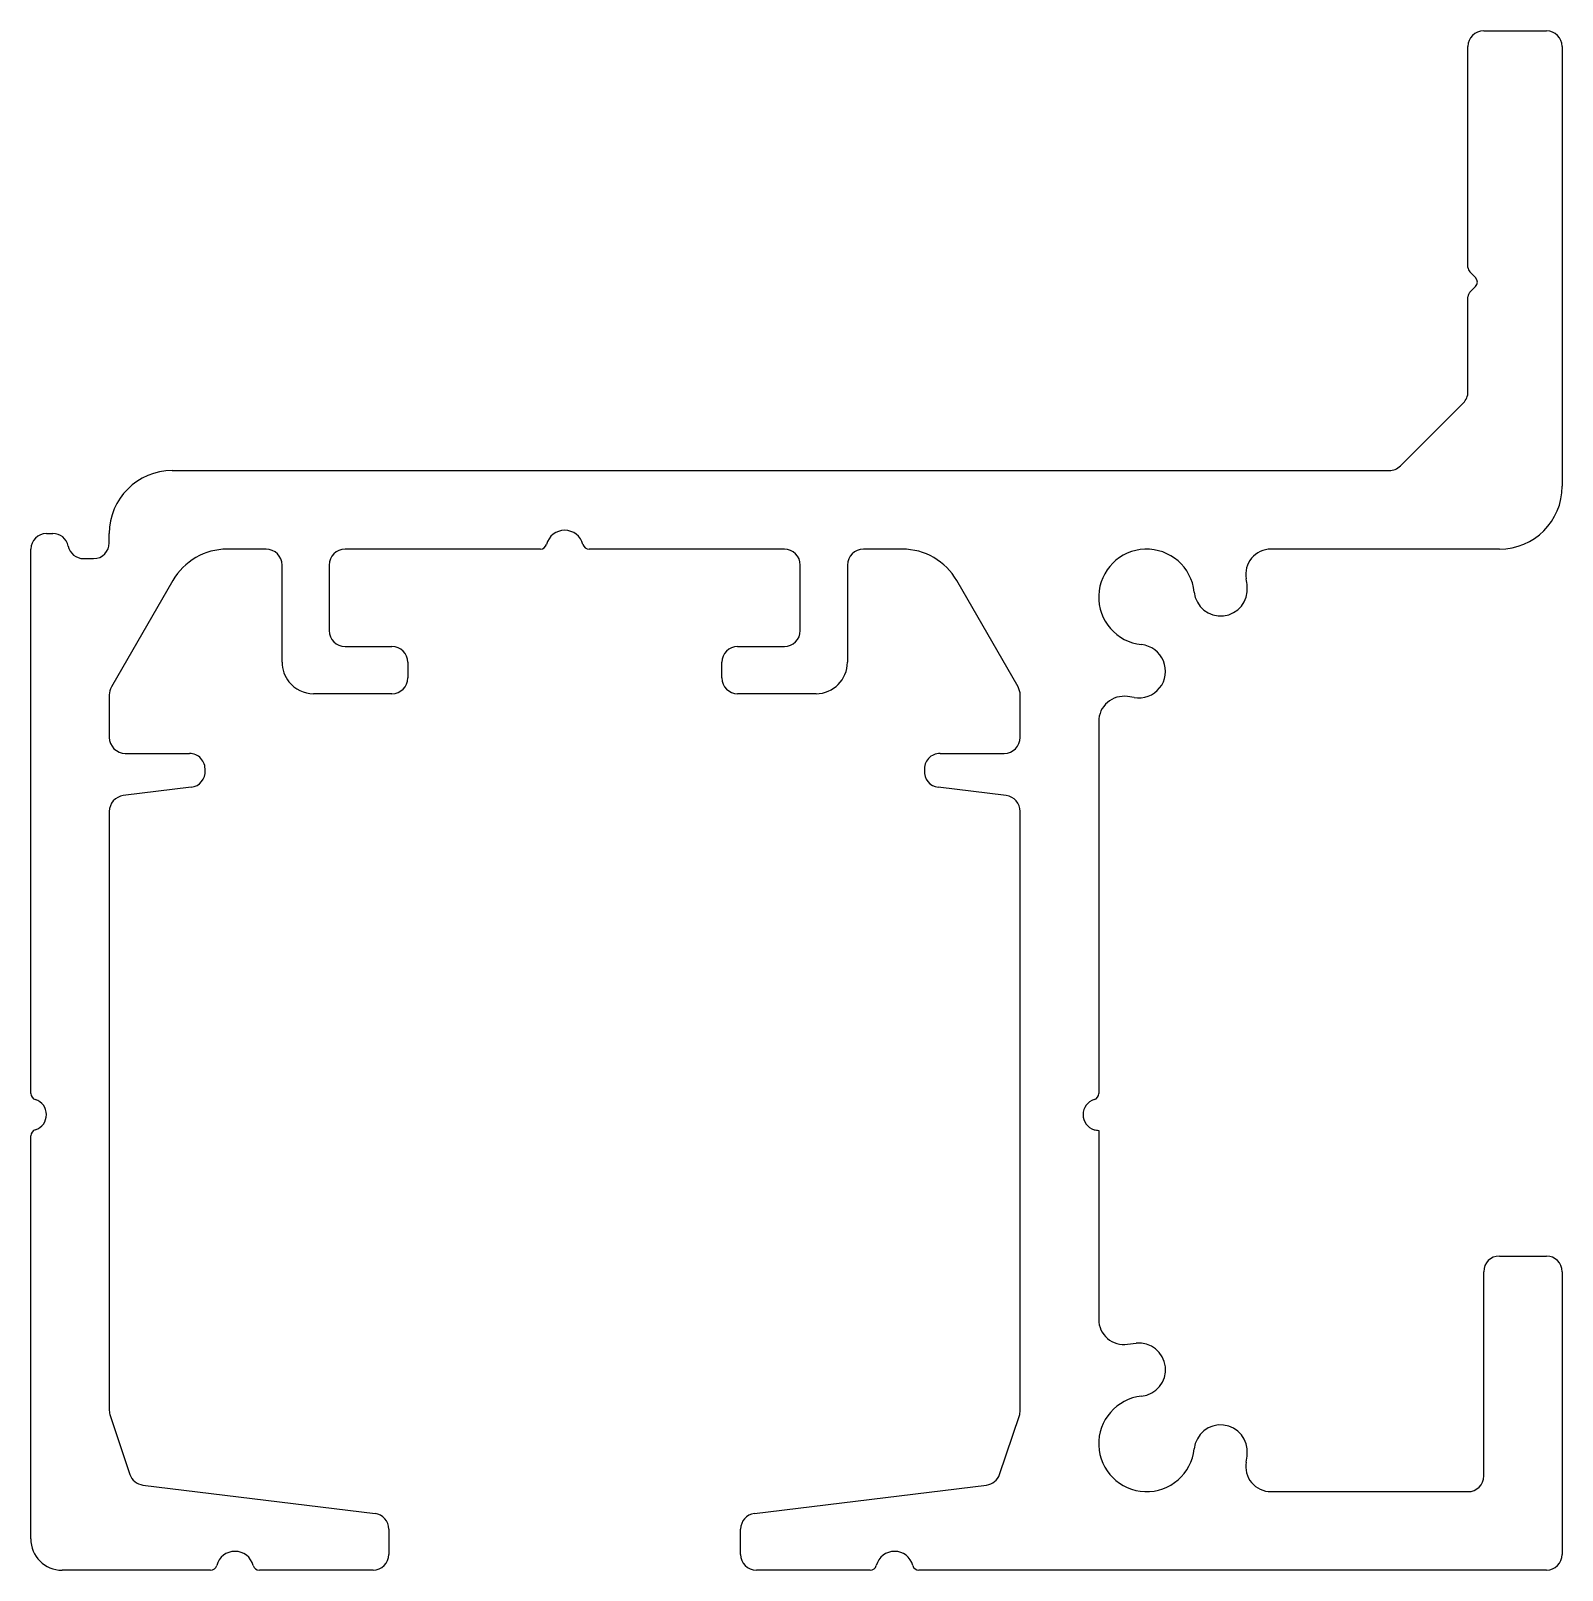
# Model space of a CAD drawing. Extents: x -16.8 to 31.9, y 11.2 to 60.2.
import ezdxf

# ---------------------------------------------------------------- set-up
doc = ezdxf.new("R2010")
doc.units = 0
doc.layers.get('0').update_dxf_attribs({"linetype": 'CONTINUOUS'})

msp = doc.modelspace()

# ---------------------------------------------------------------- linework, layer by layer
for p, q in [((29.447, 60.189), (31.447, 60.189)), ((28.947, 52.657), (28.947, 59.689)), ((31.947, 59.689), (31.947, 45.689)), ((29.188, 52.332), (29.007, 52.513)), ((29.007, 51.864), (29.188, 52.045)), ((28.947, 48.699), (28.947, 51.72)), ((26.796, 46.337), (28.798, 48.34)), ((-12.309, 46.189), (26.437, 46.189)), ((-16.309, 44.189), (-16.109, 44.189)), ((-14.309, 43.889), (-14.309, 44.189)), ((-16.809, 26.362), (-16.809, 43.689)), ((-9.317, 43.689), (-10.556, 43.689)), ((-0.586, 43.689), (-6.801, 43.689)), ((7.183, 43.689), (0.968, 43.689)), ((10.939, 43.689), (9.699, 43.689)), ((29.947, 43.689), (22.674, 43.689)), ((-15.129, 43.389), (-14.809, 43.389)), ((-8.809, 40.089), (-8.809, 43.181)), ((-7.309, 43.181), (-7.309, 41.097)), ((7.691, 41.097), (7.691, 43.181)), ((9.191, 43.181), (9.191, 40.089)), ((-12.288, 42.689), (-14.241, 39.306)), ((14.623, 39.306), (12.671, 42.689)), ((-6.801, 40.589), (-5.309, 40.589)), ((5.691, 40.589), (7.183, 40.589)), ((-4.809, 40.089), (-4.809, 39.589)), ((5.191, 39.589), (5.191, 40.089)), ((-14.309, 39.052), (-14.309, 37.697)), ((-5.309, 39.089), (-7.809, 39.089)), ((8.191, 39.089), (5.691, 39.089)), ((14.691, 37.697), (14.691, 39.052)), ((18.315, 38.967), (18.105, 38.998)), ((17.191, 38.206), (17.191, 26.362)), ((-13.801, 37.189), (-11.759, 37.189)), ((12.141, 37.189), (14.183, 37.189)), ((-11.698, 36.109), (-13.863, 35.843)), ((14.245, 35.843), (12.08, 36.109)), ((-14.309, 35.339), (-14.309, 16.272)), ((14.691, 16.272), (14.691, 35.339)), ((-16.809, 12.189), (-16.809, 25.015)), ((17.191, 25.189), (17.191, 19.172)), ((29.947, 21.189), (31.447, 21.189)), ((29.447, 14.189), (29.447, 20.689)), ((31.947, 20.689), (31.947, 11.689)), ((18.105, 18.38), (18.379, 18.419)), ((-14.282, 16.11), (-13.653, 14.237)), ((14.036, 14.237), (14.665, 16.11)), ((-13.24, 13.9), (-5.848, 12.993)), ((6.23, 12.993), (13.623, 13.9)), ((22.674, 13.689), (28.947, 13.689)), ((-5.409, 12.496), (-5.409, 11.689)), ((5.791, 11.689), (5.791, 12.496)), ((-11.086, 11.189), (-15.809, 11.189)), ((-5.909, 11.189), (-9.532, 11.189)), ((9.914, 11.189), (6.291, 11.189)), ((31.447, 11.189), (11.468, 11.189))]:
    msp.add_line(p, q)
for centre, radius, start, end in [((29.447, 59.689), 0.5, 90, 180), ((31.447, 59.689), 0.5, 0, 90), ((29.15, 52.657), 0.203, 180, 225.0001), ((29.044, 52.189), 0.203, 315.0001, 45.0001), ((29.15, 51.72), 0.203, 135.0001, 180), ((28.439, 48.699), 0.508, 315, 360), ((-12.309, 44.189), 2, 90, 180), ((26.437, 46.697), 0.508, 270, 315), ((29.947, 45.689), 2, 270, 360), ((-16.309, 43.689), 0.5, 90, 180), ((-16.109, 43.689), 0.5, 11.537, 90), ((0.191, 43.689), 0.6, 14.6544, 165.3456), ((-15.129, 43.889), 0.5, 191.537, 270), ((-14.809, 43.889), 0.5, 270, 360), ((-10.556, 41.689), 2, 90, 150), ((-9.317, 43.181), 0.508, 360, 90), ((-6.801, 43.181), 0.508, 90, 180), ((-0.586, 43.892), 0.203, 270, 345.3456), ((0.968, 43.892), 0.203, 194.6544, 270), ((7.183, 43.181), 0.508, 0, 90), ((9.699, 43.181), 0.508, 90, 180), ((10.939, 41.689), 2, 30, 90), ((18.715, 42.165), 1.524, 5.9802, 264.0198), ((22.674, 42.889), 0.8, 90, 190.3651), ((18.715, 42.165), 3.224, 5.9802, 10.3651), ((21.076, 42.412), 0.85, 185.9802, 5.9802), ((-6.801, 41.097), 0.508, 180, 270), ((7.183, 41.097), 0.508, 270, 0), ((-5.309, 40.089), 0.5, 0, 90), ((5.691, 40.089), 0.5, 90, 180), ((18.468, 39.804), 0.85, 259.6349, 84.0198), ((-7.809, 40.089), 1, 180, 218.7693), ((8.191, 40.089), 1, 270, 0), ((-13.801, 39.052), 0.508, 150, 180), ((-7.809, 40.089), 1, 218.7693, 270), ((-5.309, 39.589), 0.5, 270, 0), ((5.691, 39.589), 0.5, 180, 270), ((14.183, 39.052), 0.508, 360, 30), ((17.991, 38.206), 0.8, 81.8274, 180), ((-13.801, 37.697), 0.508, 180, 270), ((14.183, 37.697), 0.508, 270, 0), ((-11.759, 36.689), 0.5, 355.2307, 90), ((12.141, 36.689), 0.5, 90, 184.7693), ((-11.759, 36.605), 0.5, 277, 4.7693), ((12.141, 36.605), 0.5, 175.2307, 263), ((-13.801, 35.339), 0.508, 97, 180), ((14.183, 35.339), 0.508, 360, 83), ((-16.606, 26.362), 0.203, 180, 253.204), ((-16.809, 25.689), 0.5, 286.796, 73.204), ((17.191, 25.689), 0.5, 106.796, 253.204), ((16.988, 26.362), 0.203, 286.796, 360), ((-16.606, 25.015), 0.203, 106.796, 180), ((17.191, 25.689), 0.5, 253.204, 270), ((29.947, 20.689), 0.5, 90, 180), ((31.447, 20.689), 0.5, 0, 90), ((17.991, 19.172), 0.8, 180, 278.1726), ((18.468, 17.574), 0.85, 275.9802, 95.9802), ((18.715, 15.213), 1.524, 95.9802, 354.0198), ((-13.801, 16.272), 0.508, 180, 198.5644), ((14.183, 16.272), 0.508, 341.4356, 360), ((21.076, 14.965), 0.85, 354.0198, 174.0198), ((18.715, 15.213), 3.224, 349.6349, 354.0198), ((-13.179, 14.396), 0.5, 198.5644, 263), ((13.562, 14.396), 0.5, 277, 341.4356), ((22.674, 14.489), 0.8, 169.6349, 270), ((28.947, 14.189), 0.5, 270, 0), ((-5.909, 12.496), 0.5, 360, 83), ((6.291, 12.496), 0.5, 97, 180), ((-15.809, 12.189), 1, 180, 270), ((-10.309, 11.189), 0.6, 14.6544, 165.3456), ((10.691, 11.189), 0.6, 14.6544, 165.3456), ((-11.086, 11.392), 0.203, 270, 345.3456), ((-9.532, 11.392), 0.203, 194.6544, 270), ((-5.909, 11.689), 0.5, 270, 360), ((6.291, 11.689), 0.5, 180, 270), ((9.914, 11.392), 0.203, 270, 345.3456), ((11.468, 11.392), 0.203, 194.6544, 270), ((31.447, 11.689), 0.5, 270, 360)]:
    msp.add_arc(centre, radius, start, end)

doc.saveas('drawing.dxf')
